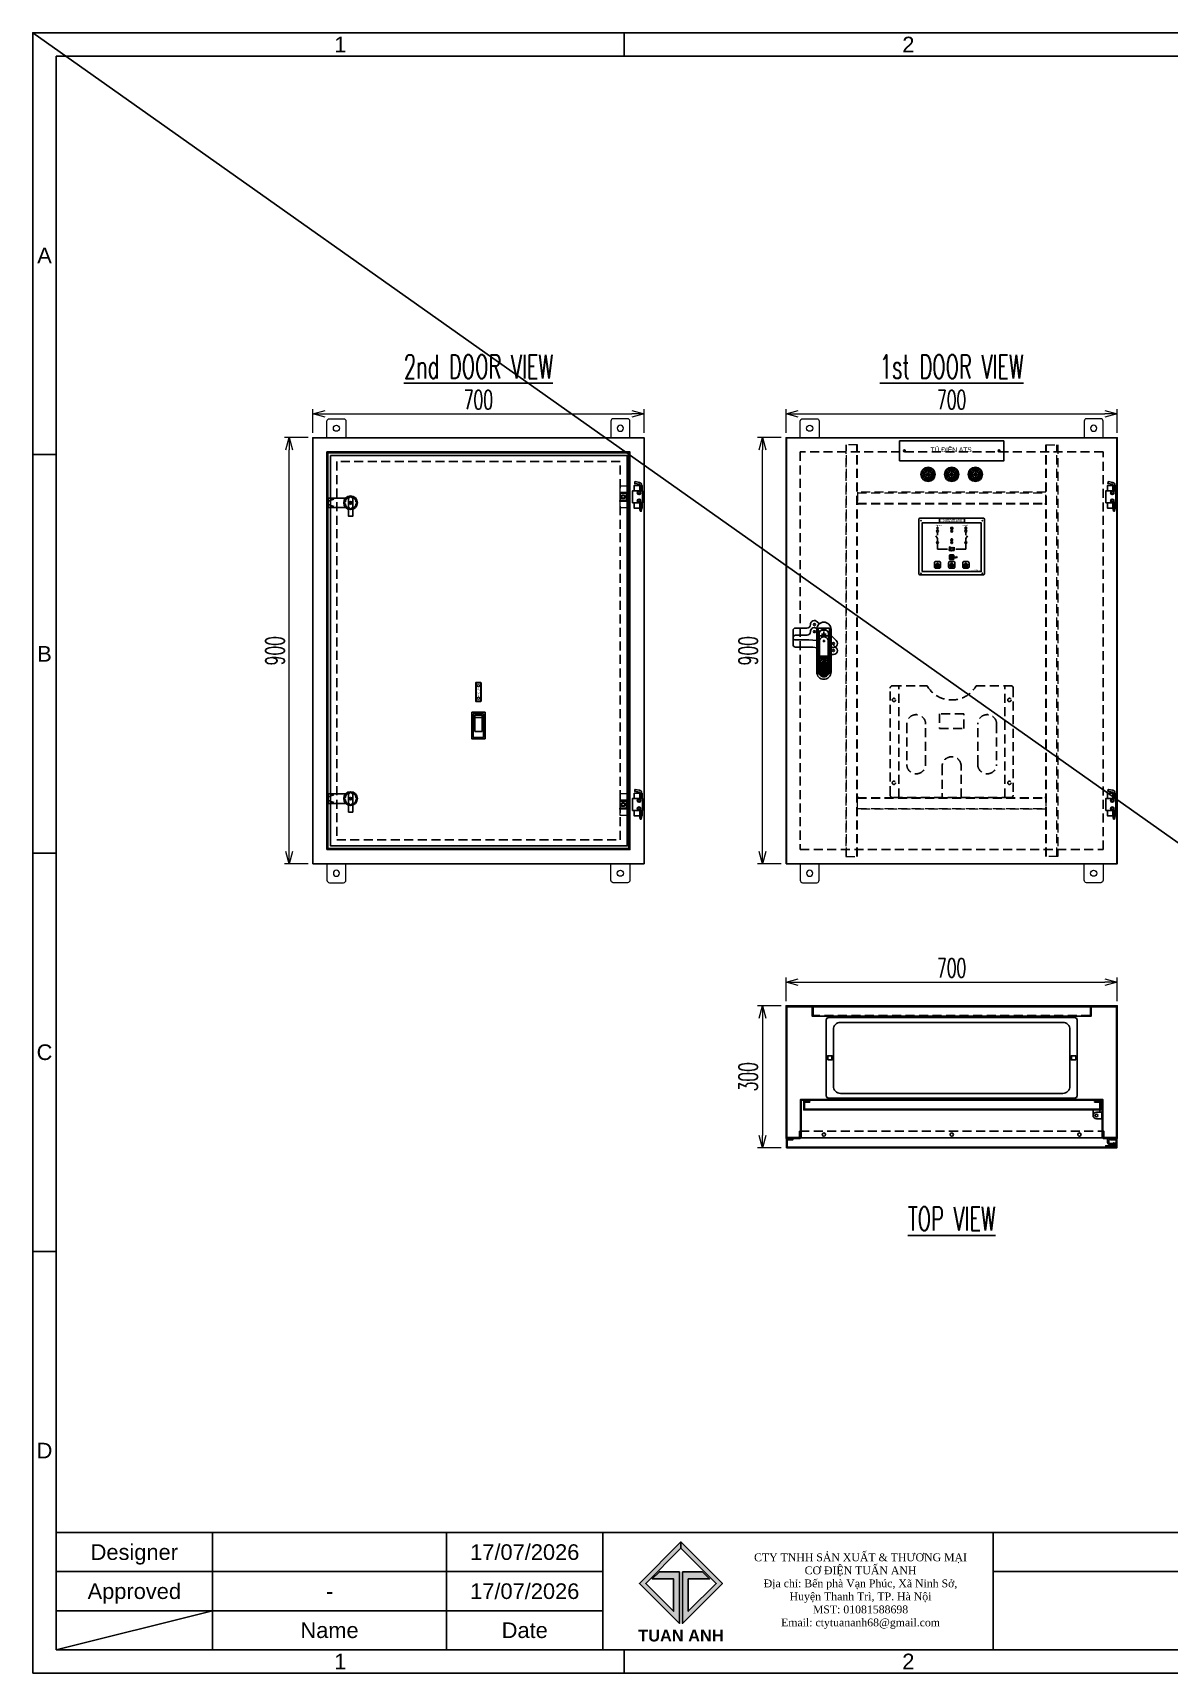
# Model space of a CAD drawing. Header units: millimetres. Extents: x -208796 to -83323, y 30910 to 103951.
# Drawn here: x -113374 to -110973, y 30910 to 34375 of the extents above; entities that cross this region are included whole.
import ezdxf
from ezdxf.enums import TextEntityAlignment as Align

# ---------------------------------------------------------------- set-up
doc = ezdxf.new("R2010")
doc.units = ezdxf.units.MM
doc.header["$LTSCALE"] = 3
doc.linetypes.add('ACAD_ISO04W100', pattern=[30, 24, -3, 0, -3])
doc.linetypes.add('HIDDEN', pattern=[9.525, 6.35, -3.175])
doc.layers.add('0 TĂNG CỨNG', color=7, linetype='Continuous', lineweight=15)
doc.layers.add('@.DM. NÉT ĐỨT', color=8, linetype='HIDDEN', lineweight=9)
for name, color, linetype in [('1-EMC-ACESS', 4, 'Continuous'), ('@.DM. NÉT CHÍNH', 7, 'Continuous'), ('@.TEXT', 7, 'Continuous'), ('@.VISIBLE', 7, 'Continuous'), ('Ann_green', 3, 'Continuous'), ('centerline', 6, 'ACAD_ISO04W100'), ('dim', 7, 'Continuous'), ('EQUIPMENT', 4, 'Continuous'), ('equipments', 2, 'Continuous'), ('hw_Punch', 3, 'Continuous')]:
    doc.layers.add(name, color=color, linetype=linetype)
doc.styles.add('Ann_w01', font='romans.shx', dxfattribs={"width": 0.6, "bigfont": 'chineset.shx'})
doc.styles.add('Arial', font='arial.ttf')
doc.styles.add('TT', font='ARIALN.TTF')
doc.styles.add('WD_IEC', font='isocp2.shx')
doc.dimstyles.new('Dim 01_SC20', dxfattribs={"dimscale": 20, "dimtxt": 2, "dimasz": 1.3, "dimexe": 0.5, "dimexo": 0.5, "dimgap": 0.5, "dimtad": 1, "dimdec": 1, "dimzin": 12, "dimdsep": 46, "dimtxsty": 'Ann_w01', "dimblk": 'OPEN30', "dimcen": 1.5, "dimclrd": 6, "dimclre": 6, "dimclrt": 3, "dimadec": 1, "dimazin": 3, "dimtm": 1e-09, "dimtfac": 1, "dimtdec": 1, "dimtix": 1, "dimtmove": 0, "dimatfit": 3, "dimldrblk": 'OPEN30', "dimfxl": 0, "dimtolj": 1, "dimlwd": 20, "dimlwe": 20, "dimarcsym": 0})

# ---------------------------------------------------------------- blocks, each defined once
blk = doc.blocks.new('HL036-1 Front')
at = {"layer": 'EQUIPMENT', "color": 8, "linetype": 'Continuous'}
blk.add_lwpolyline([(-10.8, -12.5), (-10.8, 12.5), (10.8, 12.5), (10.8, -12.5)], close=True, dxfattribs=at)
at = {"layer": 'EQUIPMENT', "linetype": 'Continuous'}
for points in [[(4.7, 24), (-6.8, 24), (-6.8, 12.5)], [(4.7, 12.5), (4.7, 25.5), (4.5, 25.9), (4.2, 26.3), (3.8, 26.5), (-6, 28.2), (-5.7, 30.1), (-5.3, 32.1), (-6, 28.2)], [(-5.3, 32.1), (4.5, 30.4), (5.9, 29.9), (7, 29.2), (7.9, 28.1), (8.4, 26.8), (8.6, 25.5), (8.6, 12.5)], [(8.6, 24), (9.7, 24), (9.7, 12.6), (-1, 12.6), (-1, 12.5)], [(4.6, 24), (4.6, 12.6)], [(-6.8, -12.5), (-6.8, -24), (4.7, -24)], [(8.6, -24), (9.7, -24), (9.7, -12.6), (-1, -12.6), (-1, -12.5)], [(4.6, -24), (4.6, -12.6)], [(4.7, -12.5), (4.7, -24.5), (8.6, -24.5), (8.6, -12.5)], [(8.6, -27.5), (8.6, -25.2), (4.7, -25.2), (4.7, -27.5)], [(5.2, -24.5), (5.2, -24.5)], [(5.2, -25.1), (5.2, -25.2)], [(8.1, -24.5), (8.1, -24.5)], [(8.1, -25.1), (8.1, -25.2)], [(8.7, -24), (8.7, -12.6)]]:
    blk.add_lwpolyline(points, dxfattribs=at)
for points in [[(4.3, -24.5), (9, -24.5), (9, -25.1), (4.3, -25.1)], [(5.6, -30.5), (4.7, -27.5), (8.6, -27.5), (7.7, -30.5)]]:
    blk.add_lwpolyline(points, close=True, dxfattribs=at)
at = {"layer": 'EQUIPMENT', "color": 8, "linetype": 'Continuous'}
for centre, radius in [((3.2, 8.5), 3.75), ((3.2, 8.5), 2.25), ((3.2, -8.5), 3.75), ((3.2, -8.5), 2.25)]:
    blk.add_circle(centre, radius, dxfattribs=at)
blk = doc.blocks.new('HL025-2.2 Front')
at = {"layer": 'centerline', "lineweight": 0}
for p, q in [((12.8, 16), (10.8, 16)), ((12.8, -16), (10.8, -16))]:
    blk.add_line(p, q, dxfattribs=at)
at = {"layer": 'equipments', "lineweight": 0}
for p, q in [((7, 9.5), (-7, 9.5)), ((11.8, 9.5), (-7, 9.5)), ((7, 7.5), (-7, 7.5)), ((7, -7.5), (-7, -7.5)), ((7, -9.5), (-7, -9.5)), ((11.8, -9.5), (-7, -9.5))]:
    blk.add_line(p, q, dxfattribs=at)
for points in [[(11.8, 9.5), (11.8, 22.5), (-7, 22.5), (-7, -22.5), (11.8, -22.5), (11.8, -9.5)], [(7, -7.5), (7, -7.5), (7, 7.5), (7, 7.5)]]:
    blk.add_lwpolyline(points, dxfattribs=at)
for points in [[(7, 9.5), (-7, 9.5), (-7, 7.5), (7, 7.5)], [(7, -9.5), (-7, -9.5), (-7, -7.5), (7, -7.5)]]:
    blk.add_lwpolyline(points, close=True, dxfattribs=at)
blk.add_circle((0, 0), 3, dxfattribs=at)
blk = doc.blocks.new('MS406')
at = {"layer": 'EQUIPMENT'}
for points in [[(-10.5, 10), (-47.5, 10), (-47.5, -10), (-10.5, -10)], [(-35.5, 7.8), (-47.5, 3.7)], [(-4.5, 13.8), (-4.5, -28.5), (4.5, -28.5), (4.5, 13.8)], [(-0.8, 2.5), (-0.8, 0.8), (-2.5, 0.8)], [(0.8, 2.5), (0.8, 0.8), (2.5, 0.8)], [(-47.5, -3.7), (-35.5, -7.8)], [(-0.8, -2.5), (-0.8, -0.8), (-2.5, -0.8)], [(0.8, -2.5), (0.8, -0.8), (2.5, -0.8)]]:
    blk.add_lwpolyline(points, dxfattribs=at)
at = {"layer": 'EQUIPMENT', "color": 8}
blk.add_lwpolyline([(-11, 4.8), (-11, 2.2), (-12.5, 2.2, 0.088933), (-12.5, -2.3), (-11, -2.3), (-11, -4.8, 0.189345), (-4.8, -11), (-2.3, -11), (-2.3, -12.5, 0.088933), (2.2, -12.5), (2.2, -11), (4.8, -11, 0.189345), (11, -4.8), (11, -2.3), (12.5, -2.3, 0.088933), (12.5, 2.2), (11, 2.2), (11, 4.8, 0.189345), (4.8, 11), (2.2, 11), (2.2, 12.5, 0.088933), (-2.3, 12.5), (-2.3, 11), (-4.8, 11, 0.189345)], format="xyb", close=True, dxfattribs=at)
at = {"layer": 'EQUIPMENT'}
for radius in [14.5, 2.67]:
    blk.add_circle((0, 0), radius, dxfattribs=at)
blk = doc.blocks.new('tai treo')
at = {"layer": '0 TĂNG CỨNG'}
blk.add_lwpolyline([(20, -20), (-20, -20), (-20, 15, -0.414214), (-15, 20), (15, 20, -0.414214), (20, 15)], format="xyb", close=True, dxfattribs=at)
blk.add_circle((0, 0), 6.5, dxfattribs=at)
blk = doc.blocks.new('HL036-1 Top')
at = {"layer": 'centerline'}
blk.add_lwpolyline([(0, -3), (0, 0.5)], dxfattribs=at)
at = {"layer": 'equipments'}
blk.add_line((-1.6, -15.5), (1.4, -17.2), dxfattribs=at)
blk.add_lwpolyline([(0.8, -10.6), (-4.7, -15.5, -0.18395), (-5.4, -15.8), (-14, -15.8), (-14, -17.8), (-5.4, -17.8, 0.18395), (-3.4, -17), (2.1, -12.1, -3.283219), (1.5, -14.4), (-0.4, -15.1, 3.290044), (0.8, -10.6), (-5, -10.6, -0.414214), (-7.5, -8.1), (-7.5, -5, -0.414214), (-5, -2.5), (6.5, -2.5), (6.5, 0), (-8, 0, 0.414214), (-10, -2), (-10, -8.9, 0.268353), (-8.5, -11.5), (-3.5, -14.4)], format="xyb", dxfattribs=at)
for points in [[(-2.2, 0), (-2.2, -0.5), (-3.8, -2.5)], [(2.2, 0), (2.2, -0.5), (3.8, -2.5)], [(-14, -15.8), (-13.9, -15.8)], [(-13.5, -15.8), (-12.5, -15.8)], [(-13.5, -17.8), (-12.5, -17.8)], [(-4.2, -10.6), (-4.2, -14)], [(2.2, -0.5), (-2.2, -0.5)]]:
    blk.add_lwpolyline(points, dxfattribs=at)
at = {"layer": 'equipments', "color": 8}
blk.add_circle((3.5, -13.7), 2.1, dxfattribs=at)
blk = doc.blocks.new('A$Cf2d9ff10')
at = {"layer": 'centerline'}
for p, q in [((0, 7), (2, 7)), ((12.8, 19.8), (12.8, 17.8))]:
    blk.add_line(p, q, dxfattribs=at)
at = {"layer": 'equipments'}
for points in [[(5.8, 14), (1, 14), (1, 0), (12.8, 0)], [(19.8, 7), (19.8, 18.8), (5.8, 18.8), (5.8, 7)]]:
    blk.add_lwpolyline(points, dxfattribs=at)
blk.add_circle((12.8, 7), 3, dxfattribs=at)
blk.add_arc((12.8, 7), 7, 180, 0, dxfattribs=at)
blk = doc.blocks.new('AB301-2-1.2')
at = {"layer": 'equipments'}
h = blk.add_hatch(dxfattribs=at)
h.set_pattern_fill('ACAD_ISO09W100', color=256, scale=0.2)
h.set_pattern_definition([(0, (-368.0181, 398.3814), (0, 1), [4.8, -0.6, 1.2, -0.6, 1.2, -0.6])])
h.paths.add_polyline_path([(-4.1, -88.5, 0.118404), (0, -89.5, 0.118404), (4.1, -88.5), (7, -72), (-7, -72)])
at = {"layer": 'centerline'}
blk.add_line((0, -5), (0, 5), dxfattribs=at)
blk.add_lwpolyline([(5, 0), (-5, 0)], dxfattribs=at)
at = {"layer": 'equipments'}
for p, q in [((-10, -50.5), (10, -50.5)), ((-7, -72), (7, -72)), ((-7, -72), (-4.1, -88.5)), ((7, -72), (4.1, -88.5))]:
    blk.add_line(p, q, dxfattribs=at)
at = {"layer": 'equipments', "color": 8}
for points in [[(-9.5, 21.6), (-14, 26, 0.668179), (-28.5, 20, -0.414214), (-36, 12.5), (-60, 12.5, 0.414214), (-65, 7.5), (-65, -7.5, 0.414214), (-60, -12.5), (-31.6, -12.5), (-23.5, -12.9), (-15, -14)], [(15, -3), (26, -14, -0.924648), (15, -26.9)]]:
    blk.add_lwpolyline(points, format="xyb", dxfattribs=at)
at = {"layer": 'equipments'}
for points in [[(0, 25), (0, 25, -0.414214), (15, 10), (15, -80.5, -0.414214), (0, -95.5), (0, -95.5, -0.414214), (-15, -80.5), (-15, 10, -0.414214)], [(0, 10, -0.414214), (10, 0), (10, -80.5, -0.414214), (0, -90.5, -0.414214), (-10, -80.5), (-10, 0, -0.414214)], [(9, -72.5), (9, -80.5, -0.414214), (0, -89.5, -0.414214), (-9, -80.5), (-9, -72.5, -0.414214), (-7, -70.5), (7, -70.5, -0.414214)]]:
    blk.add_lwpolyline(points, format="xyb", close=True, dxfattribs=at)
at = {"layer": 'equipments', "color": 8}
blk.add_lwpolyline([(-12, 12.7), (12, 12.7), (12, -83.3), (-12, -83.3)], close=True, dxfattribs=at)
at = {"layer": 'equipments'}
blk.add_lwpolyline([(-1, -55.5), (1, -55.5), (1, -65.5), (-1, -65.5)], close=True, dxfattribs=at)
at = {"layer": 'equipments', "color": 8}
for centre in [(-20, 20), (20, -20)]:
    blk.add_circle(centre, 2.05, dxfattribs=at)
at = {"layer": 'equipments'}
blk.add_circle((0, -60.5), 8, dxfattribs=at)
blk = doc.blocks.new('_Open30')
at = {"color": 0, "linetype": 'ByBlock', "lineweight": -2}
for p, q in [((-1, 0.27), (0, 0)), ((0, 0), (-1, -0.27)), ((0, 0), (-1, 0))]:
    blk.add_line(p, q, dxfattribs=at)
blk = doc.blocks.new('*D190')
at = {"layer": '@.VISIBLE', "color": 6, "lineweight": 20}
for p, q in [((2044.7, 2802.7), (1994.7, 2802.7)), ((2004.7, 1928.7), (2004.7, 2776.7)), ((2044.7, 1902.7), (1994.7, 1902.7))]:
    blk.add_line(p, q, dxfattribs=at)
at = {"layer": 'Defpoints', "color": 0}
for p in [(2004.7, 2802.7), (2054.7, 2802.7), (2054.7, 1902.7)]:
    blk.add_point(p, dxfattribs=at)
at = {"layer": '@.VISIBLE', "color": 6, "lineweight": 20, "xscale": 26, "yscale": 26, "zscale": 26}
for p, rotation in [((2004.7, 2802.7), 90), ((2004.7, 1902.7), 270)]:
    blk.add_blockref('_Open30', p, dxfattribs=dict(at, rotation=rotation))
at = {"layer": '@.VISIBLE', "color": 3, "insert": (1974.7, 2352.7), "char_height": 40, "attachment_point": 5, "rotation": 90, "style": 'Ann_w01'}
blk.add_mtext('\\A1;900', dxfattribs=at)
blk = doc.blocks.new('*D195')
at = {"layer": '@.VISIBLE', "color": 6, "lineweight": 20}
for p, q in [((1044.7, 2802.7), (994.7, 2802.7)), ((1004.7, 1928.7), (1004.7, 2776.7)), ((1044.7, 1902.7), (994.7, 1902.7))]:
    blk.add_line(p, q, dxfattribs=at)
at = {"layer": 'Defpoints', "color": 0}
for p in [(1004.7, 2802.7), (1054.7, 2802.7), (1054.7, 1902.7)]:
    blk.add_point(p, dxfattribs=at)
at = {"layer": '@.VISIBLE', "color": 6, "lineweight": 20, "xscale": 26, "yscale": 26, "zscale": 26}
for p, rotation in [((1004.7, 2802.7), 90), ((1004.7, 1902.7), 270)]:
    blk.add_blockref('_Open30', p, dxfattribs=dict(at, rotation=rotation))
at = {"layer": '@.VISIBLE', "color": 3, "insert": (974.7, 2352.7), "char_height": 40, "attachment_point": 5, "rotation": 90, "style": 'Ann_w01'}
blk.add_mtext('\\A1;900', dxfattribs=at)
blk = doc.blocks.new('*D196')
at = {"layer": '@.VISIBLE', "color": 6, "lineweight": 20}
for p, q in [((1054.7, 2812.7), (1054.7, 2862.7)), ((1080.7, 2852.7), (1728.7, 2852.7)), ((1754.7, 2812.7), (1754.7, 2862.7))]:
    blk.add_line(p, q, dxfattribs=at)
at = {"layer": 'Defpoints', "color": 0}
for p in [(1754.7, 2852.7), (1054.7, 2802.7), (1754.7, 2802.7)]:
    blk.add_point(p, dxfattribs=at)
at = {"layer": '@.VISIBLE', "color": 6, "lineweight": 20, "xscale": 26, "yscale": 26, "zscale": 26, "rotation": 180}
blk.add_blockref('_Open30', (1054.7, 2852.7), dxfattribs=at)
at = {"layer": '@.VISIBLE', "color": 6, "lineweight": 20, "xscale": 26, "yscale": 26, "zscale": 26}
blk.add_blockref('_Open30', (1754.7, 2852.7), dxfattribs=at)
at = {"layer": '@.VISIBLE', "color": 3, "insert": (1404.7, 2882.7), "char_height": 40, "attachment_point": 5, "style": 'Ann_w01'}
blk.add_mtext('\\A1;700', dxfattribs=at)
blk = doc.blocks.new('*D197')
at = {"layer": '@.VISIBLE', "color": 6, "lineweight": 20}
for p, q in [((2054.7, 2812.7), (2054.7, 2862.7)), ((2080.7, 2852.7), (2728.7, 2852.7)), ((2754.7, 2812.7), (2754.7, 2862.7))]:
    blk.add_line(p, q, dxfattribs=at)
at = {"layer": 'Defpoints', "color": 0}
for p in [(2754.7, 2852.7), (2054.7, 2802.7), (2754.7, 2802.7)]:
    blk.add_point(p, dxfattribs=at)
at = {"layer": '@.VISIBLE', "color": 6, "lineweight": 20, "xscale": 26, "yscale": 26, "zscale": 26, "rotation": 180}
blk.add_blockref('_Open30', (2054.7, 2852.7), dxfattribs=at)
at = {"layer": '@.VISIBLE', "color": 6, "lineweight": 20, "xscale": 26, "yscale": 26, "zscale": 26}
blk.add_blockref('_Open30', (2754.7, 2852.7), dxfattribs=at)
at = {"layer": '@.VISIBLE', "color": 3, "insert": (2404.7, 2882.7), "char_height": 40, "attachment_point": 5, "style": 'Ann_w01'}
blk.add_mtext('\\A1;700', dxfattribs=at)
blk = doc.blocks.new('*D200')
at = {"layer": '@.VISIBLE', "color": 6, "lineweight": 20}
for p, q in [((2044.7, 1602.7), (1994.7, 1602.7)), ((2004.7, 1576.7), (2004.7, 1328.7)), ((2044.7, 1302.7), (1994.7, 1302.7))]:
    blk.add_line(p, q, dxfattribs=at)
at = {"layer": 'Defpoints', "color": 0}
for p in [(2054.7, 1602.7), (2004.7, 1302.7), (2054.7, 1302.7)]:
    blk.add_point(p, dxfattribs=at)
at = {"layer": '@.VISIBLE', "color": 6, "lineweight": 20, "xscale": 26, "yscale": 26, "zscale": 26}
for p, rotation in [((2004.7, 1602.7), 90), ((2004.7, 1302.7), 270)]:
    blk.add_blockref('_Open30', p, dxfattribs=dict(at, rotation=rotation))
at = {"layer": '@.VISIBLE', "color": 3, "insert": (1974.7, 1452.7), "char_height": 40, "attachment_point": 5, "rotation": 90, "style": 'Ann_w01'}
blk.add_mtext('\\A1;300', dxfattribs=at)
blk = doc.blocks.new('*D201')
at = {"layer": '@.VISIBLE', "color": 6, "lineweight": 20}
for p, q in [((2054.7, 1612.7), (2054.7, 1662.7)), ((2080.7, 1652.7), (2728.7, 1652.7)), ((2754.7, 1612.7), (2754.7, 1662.7))]:
    blk.add_line(p, q, dxfattribs=at)
at = {"layer": 'Defpoints', "color": 0}
for p in [(2754.7, 1652.7), (2054.7, 1602.7), (2754.7, 1602.7)]:
    blk.add_point(p, dxfattribs=at)
at = {"layer": '@.VISIBLE', "color": 6, "lineweight": 20, "xscale": 26, "yscale": 26, "zscale": 26, "rotation": 180}
blk.add_blockref('_Open30', (2054.7, 1652.7), dxfattribs=at)
at = {"layer": '@.VISIBLE', "color": 6, "lineweight": 20, "xscale": 26, "yscale": 26, "zscale": 26}
blk.add_blockref('_Open30', (2754.7, 1652.7), dxfattribs=at)
at = {"layer": '@.VISIBLE', "color": 3, "insert": (2404.7, 1682.7), "char_height": 40, "attachment_point": 5, "style": 'Ann_w01'}
blk.add_mtext('\\A1;700', dxfattribs=at)
blk = doc.blocks.new('*U98')
at = {"color": 1}
for p, q in [((-7.5, 0), (7.5, 0)), ((5.3, 5.3), (-5.3, -5.3)), ((-5.3, 5.3), (5.3, -5.3)), ((0, -7.5), (0, 7.5))]:
    blk.add_line(p, q, dxfattribs=at)
for radius in [15, 14.5]:
    blk.add_circle((0, 0), radius)
for radius in [8.5, 7.5]:
    blk.add_circle((0, 0), radius, dxfattribs=at)
at = {"layer": 'hw_Punch'}
blk.add_circle((0, 0), 11.5, dxfattribs=at)
blk = doc.blocks.new('*U96')
at = {"color": 2}
for p, q in [((5.3, 5.3), (-5.3, -5.3)), ((-5.3, 5.3), (5.3, -5.3)), ((0, -7.5), (0, 7.5)), ((-7.5, 0), (7.5, 0))]:
    blk.add_line(p, q, dxfattribs=at)
for radius in [15, 14.5]:
    blk.add_circle((0, 0), radius)
for radius in [8.5, 7.5]:
    blk.add_circle((0, 0), radius, dxfattribs=at)
at = {"layer": 'hw_Punch'}
blk.add_circle((0, 0), 11.5, dxfattribs=at)
blk = doc.blocks.new('*U97')
at = {"color": 3}
for p, q in [((5.3, 5.3), (-5.3, -5.3)), ((-5.3, 5.3), (5.3, -5.3)), ((0, -7.5), (0, 7.5)), ((-7.5, 0), (7.5, 0))]:
    blk.add_line(p, q, dxfattribs=at)
for radius in [15, 14.5]:
    blk.add_circle((0, 0), radius)
for radius in [8.5, 7.5]:
    blk.add_circle((0, 0), radius, dxfattribs=at)
at = {"layer": 'hw_Punch'}
blk.add_circle((0, 0), 11.5, dxfattribs=at)
blk = doc.blocks.new('A$C9bc63bcc')
at = {"layer": 'Ann_green', "color": 8, "linetype": 'HIDDEN'}
for p, q in [((18, 0), (18, 236)), ((242, 0), (242, 236))]:
    blk.add_line(p, q, dxfattribs=at)
for points in [[(260, 231), (260, 5, -0.414214), (255, 0), (5, 0, -0.414214), (0, 5), (0, 231, -0.414214), (5, 236), (78, 236, 0.57735), (182, 236), (255, 236, -0.414214)], [(55, 50), (55, 50, 0.414214), (75, 70), (75, 155, 0.414214), (55, 175), (55, 175, 0.414214), (35, 155), (35, 70, 0.414214)], [(205, 50), (205, 50, -0.414214), (185, 70), (185, 155, -0.414214), (205, 175), (205, 175, -0.414214), (225, 155), (225, 70, -0.414214)]]:
    blk.add_lwpolyline(points, format="xyb", close=True, dxfattribs=at)
blk.add_lwpolyline([(104.5, 145.5), (155.5, 145.5), (155.5, 176.5), (104.5, 176.5)], close=True, dxfattribs=at)
blk.add_lwpolyline([(150, 0), (150, 66, 1), (110, 66), (110, 0)], format="xyb", dxfattribs=at)
for centre in [(8, 206), (252, 206), (8, 31), (252, 31)]:
    blk.add_circle(centre, 3.5, dxfattribs=at)
blk = doc.blocks.new('AB301-3-1.2')
at = {"layer": 'equipments'}
h = blk.add_hatch(dxfattribs=at)
h.set_pattern_fill('ACAD_ISO08W100', color=256, scale=0.2)
h.set_pattern_definition([(0, (-457.6669, 429.8814), (0, 1), [4.8, -0.6, 1.2, -0.6])])
h.paths.add_polyline_path([(-6.2, -45.5, 0.414214), (-8.2, -47.5), (-8.2, -49.8, 0.414214), (0, -58, 0.414214), (8.2, -49.8), (8.2, -47.5, 0.414214), (6.2, -45.5)])
at = {"layer": 'centerline'}
for p, q in [((-2.5, 0), (2.5, 0)), ((0, 2.5), (0, -2.5))]:
    blk.add_line(p, q, dxfattribs=at)
at = {"layer": 'equipments'}
blk.add_line((-9.2, -31.5), (9.2, -31.5), dxfattribs=at)
at = {"layer": 'equipments', "color": 8}
for points in [[(-8.6, 20.6), (-14, 26, 0.668179), (-28.5, 20, -0.414214), (-36, 12.5), (-60, 12.5, 0.414214), (-65, 7.5), (-65, -7.5, 0.414214), (-60, -12.5), (-31.6, -12.5), (-23.5, -12.9), (-14.2, -14.1)], [(14.2, -2.2), (26, -14, -0.979003), (14.2, -26.3)]]:
    blk.add_lwpolyline(points, format="xyb", dxfattribs=at)
at = {"layer": 'equipments'}
for points in [[(14.2, 9.2), (14.2, -49.8, -0.414214), (0, -64), (0, -64, -0.414214), (-14.2, -49.8), (-14.2, 9.2, -0.414214), (0, 23.5), (0, 23.5, -0.414214)], [(9.2, 0), (9.2, -49.8, -0.414214), (0, -59, -0.414214), (-9.2, -49.8), (-9.2, 0, -0.414214), (0, 9.2, -0.414214)], [(8.2, -49.8, -0.414214), (0, -58, -0.414214), (-8.2, -49.8), (-8.2, -47.5, -0.414214), (-6.2, -45.5), (6.2, -45.5, -0.414214), (8.2, -47.5)]]:
    blk.add_lwpolyline(points, format="xyb", close=True, dxfattribs=at)
at = {"layer": 'equipments', "color": 8}
blk.add_lwpolyline([(-12, 11.2), (12, 11.2), (12, -51.8), (-12, -51.8)], close=True, dxfattribs=at)
at = {"layer": 'equipments'}
blk.add_lwpolyline([(-1, -35), (1, -35), (1, -42), (-1, -42)], close=True, dxfattribs=at)
at = {"layer": 'equipments', "color": 8}
for centre in [(-20, 20), (20, -20)]:
    blk.add_circle(centre, 2.05, dxfattribs=at)
at = {"layer": 'equipments'}
blk.add_circle((0, -38.5), 5.5, dxfattribs=at)
blk = doc.blocks.new('A$C4dbb82d6')
at = {"layer": '@.VISIBLE'}
h = blk.add_hatch(color=30, dxfattribs=at)
h.dxf.hatch_style = 1
h.paths.add_polyline_path([(0.21, 4.97), (3.62, 1.56), (3.62, 5.97), (1.92, 5.97), (1.3, 5.35), (3.12, 5.35), (3.12, 2.59), (0.74, 4.97), (3.75, 7.98), (3.75, 8.51)])
h = blk.add_hatch(color=150, dxfattribs=at)
h.dxf.hatch_style = 1
h.paths.add_polyline_path([(6.76, 4.97), (4.37, 2.59), (4.37, 5.35), (6.2, 5.35), (5.58, 5.97), (3.88, 5.97), (3.88, 1.56), (7.29, 4.97), (3.75, 8.51), (3.75, 7.98)])
at = {"layer": '@.VISIBLE', "color": 30}
blk.add_lwpolyline([(3.62, 5.97), (3.62, 1.56), (0.21, 4.97), (3.75, 8.51), (3.75, 7.98), (0.74, 4.97), (3.12, 2.59), (3.12, 5.35), (1.3, 5.35), (1.92, 5.97)], close=True, dxfattribs=at)
at = {"layer": '@.VISIBLE', "color": 150}
blk.add_lwpolyline([(3.88, 5.97), (3.88, 1.56), (7.29, 4.97), (3.75, 8.51), (3.75, 7.98), (6.76, 4.97), (4.37, 2.59), (4.37, 5.35), (6.2, 5.35), (5.58, 5.97)], close=True, dxfattribs=at)
at = {"layer": '@.VISIBLE', "color": 30, "insert": (3.75, 0.51), "char_height": 1, "attachment_point": 5, "style": 'Ann_w01'}
blk.add_mtext_dynamic_manual_height_columns('{\\fArial|b1|i0|c0|p34;\\W1;TUAN ANH}', width=7.5, gutter_width=49.6, heights=[0], dxfattribs=at)
blk = doc.blocks.new('KHUNG BAN VE (Made by Tung)')
at = {"layer": '@.VISIBLE', "color": 8}
for p, q in [((75.75, 207), (75.75, 210)), ((3, 156), (0, 156)), ((3, 105), (0, 105)), ((3, 54), (0, 54)), ((23, 18), (23, 3)), ((53, 18), (53, 3)), ((73, 18), (73, 3)), ((123, 18), (123, 3)), ((3, 13), (73, 13)), ((123, 13), (294, 13)), ((3, 8), (73, 8)), ((23, 8), (3, 3)), ((75.75, 3), (75.75, 0))]:
    blk.add_line(p, q, dxfattribs=at)
for points in [[(0, 0), (297, 0), (297, 210), (0, 210)], [(3, 3), (294, 3), (294, 207), (3, 207)], [(3, 18), (294, 18), (294, 3), (3, 3)]]:
    blk.add_lwpolyline(points, close=True, dxfattribs=at)
at = {"xscale": 1.5, "yscale": 1.5, "zscale": 1.5}
blk.add_blockref('A$C4dbb82d6', (77.375, 4.041), dxfattribs=at)
at = {"layer": '@.TEXT', "color": 1, "style": 'Arial'}
for s, p in [('1', (39.375, 208.5)), ('2', (112.125, 208.5)), ('A', (1.5, 181.5)), ('B', (1.5, 130.5)), ('C', (1.5, 79.5)), ('D', (1.5, 28.5)), ('17/07/2026', (63, 15.5)), ('17/07/2026', (63, 10.5)), ('1', (39.375, 1.5)), ('2', (112.125, 1.5))]:
    blk.add_text(s, height=2, dxfattribs=at).set_placement(p, align=Align.MIDDLE_CENTER)
at = {"layer": '@.TEXT', "color": 2, "style": 'Arial'}
for s, p in [('Designer', (13, 15.5)), ('Approved', (13, 10.5)), ('Name', (38, 5.5)), ('Date', (63, 5.5))]:
    blk.add_text(s, height=2, dxfattribs=at).set_placement(p, align=Align.MIDDLE_CENTER)
at = {"layer": '@.TEXT', "color": 1, "style": 'Arial'}
for tag, height, p in [('DESIGNER_NAME', 2, (38, 15.5)), ('PROJECT_CODE', 2, (258.5, 15.5)), ('SCALE', 2, (289, 15.5)), ('APPROVED_NAME', 2, (38, 10.5)), ('CUSTOMER_NAME', 2, (258.5, 10.5)), ('PAGE', 2, (289, 10.5)), ('DRAWING_NAME', 4, (173, 8)), ('TOTAL', 2, (289, 5.5))]:
    blk.add_attdef(tag, text='', height=height, dxfattribs=at).set_placement(p, align=Align.MIDDLE_CENTER)
at = {"layer": '@.VISIBLE', "color": 30, "insert": (106, 10.5), "char_height": 1, "attachment_point": 5, "style": 'Ann_w01'}
blk.add_mtext_dynamic_manual_height_columns('{\\fTimes New Roman|b0|i0|c0|p18;\\W1;CTY TNHH SẢN XUẤT & THƯƠNG MẠI CƠ ĐIỆN TUẤN ANH\\PĐịa chỉ: Bến phà Vạn Phúc, Xã Ninh Sở, Huyện Thanh Trì, TP. Hà Nội\\PMST: 01081588698\\PEmail: ctytuananh68@gmail.com}', width=28.70976, gutter_width=99.197, heights=[0], dxfattribs=at)
blk = doc.blocks.new('*U100')
at = {"color": 6}
for p, q in [((-33.4, 82.7), (-30, 76.7)), ((-30, 90.7), (-30, 84.4)), ((-30, 70.3), (-30, 76.7)), ((-2.6, 98.6), (-1.7, 98.6)), ((0, 101), (0, 100.1)), ((0, 96), (0, 97.1)), ((2.7, 98.6), (1.8, 98.6)), ((30, 90.7), (30, 84.4)), ((33.4, 82.7), (30, 76.7)), ((30, 70.3), (30, 76.7)), ((-30, 66.3), (-30, 54.8)), ((-30, 54.8), (-9, 54.8)), ((-5, 51.7), (-5, 55.2)), ((-5, 55.2), (-4.5, 55.2)), ((-5, 51.7), (5, 51.7)), ((-4.5, 55.2), (-4.5, 59.7)), ((-4.5, 59.7), (-3.2, 59.7)), ((-3.2, 59.7), (-3.2, 55.2)), ((-2.5, 55.2), (-3.2, 55.2)), ((-2.9, 37.6), (3.1, 37.6)), ((-2.5, 56.2), (0, 58.7)), ((-2.5, 56.2), (-2.5, 55.2)), ((-2, 40), (-1.3, 40)), ((0, 56.2), (2.5, 58.7)), ((0, 58.7), (0, 56.2)), ((0.2, 42), (0.2, 41.3)), ((0.2, 37.9), (0.2, 38.8)), ((2.3, 40), (1.6, 40)), ((2.5, 56.2), (5, 58.7)), ((2.5, 58.7), (2.5, 56.2)), ((5, 51.7), (5, 58.7)), ((6, 37.5), (12.5, 37.5)), ((30, 54.8), (9, 54.8)), ((30, 66.3), (30, 54.8))]:
    blk.add_line(p, q, dxfattribs=at)
for points in [[(-66.5, 0), (66.5, 0, 0.414214), (69.5, 3), (69.5, 117, 0.414214), (66.5, 120), (-66.5, 120, 0.414214), (-69.5, 117), (-69.5, 3, 0.414214)], [(-25.1, 110.5), (26.5, 110.5, 0.414214), (27, 111), (27, 119, 0.414214), (26.5, 119.5), (-25.1, 119.5, 0.414214), (-25.6, 119), (-25.6, 111, 0.414214)], [(-1.5, 96.7), (1.6, 96.7, 0.414214), (2.2, 97.3), (2.2, 99.9, 0.414214), (1.6, 100.5), (-1.5, 100.5, 0.414214), (-2.1, 99.9), (-2.1, 97.3, 0.414214)], [(-3.5, 32.8), (3.5, 32.8, 0.414214), (4.3, 33.6), (4.3, 41.6, 0.414214), (3.5, 42.4), (-3.5, 42.4, 0.414214), (-4.3, 41.6), (-4.3, 33.6, 0.414214)], [(-1.1, 38.4), (1.5, 38.4, 0.414214), (2, 38.9), (2, 41.1, 0.414214), (1.5, 41.6), (-1.1, 41.6, 0.414214), (-1.6, 41.1), (-1.6, 38.9, 0.414214)], [(-33.5, 14.2), (-26.5, 14.2, 0.414214), (-23.4, 17.3), (-23.4, 25.3, 0.414214), (-26.5, 28.4), (-33.5, 28.4, 0.414214), (-36.6, 25.3), (-36.6, 17.3, 0.414214)], [(-3.5, 14.2), (3.5, 14.2, 0.414214), (6.6, 17.3), (6.6, 25.3, 0.414214), (3.5, 28.4), (-3.5, 28.4, 0.414214), (-6.6, 25.3), (-6.6, 17.3, 0.414214)], [(33.5, 14.2), (26.5, 14.2, -0.414214), (23.4, 17.3), (23.4, 25.3, -0.414214), (26.5, 28.4), (33.5, 28.4, -0.414214), (36.6, 25.3), (36.6, 17.3, -0.414214)]]:
    blk.add_lwpolyline(points, format="xyb", close=True, dxfattribs=at)
for points in [[(-62.5, 7), (62.5, 7), (62.5, 110), (-62.5, 110)], [(-30.4, 96.7), (-29.6, 96.7), (-29.6, 100.7), (-30.4, 100.7)], [(29.6, 96.7), (28.8, 96.7), (28.8, 100.7), (29.6, 100.7)], [(30.4, 96.7), (31.2, 96.7), (31.2, 100.7), (30.4, 100.7)], [(-1.8, 54), (-0.8, 54), (-0.8, 53.5), (-1.8, 53.5)], [(0.7, 54), (1.7, 54), (1.7, 53.5), (0.7, 53.5)], [(3.2, 54), (4.2, 54), (4.2, 53.5), (3.2, 53.5)]]:
    blk.add_lwpolyline(points, close=True, dxfattribs=at)
for points in [[(-1.2, 73.5), (-1.6, 74.1, 0.414214), (-1.9, 74.2), (-2, 74.2, 0.414214), (-2, 73.8), (-1.5, 73)], [(-0.4, 74.2), (-0.4, 75.8, 0.414214), (-0.7, 76.1), (-0.7, 76.1, 0.414214), (-1, 75.8), (-1, 73.9)], [(0.3, 74.1), (0.3, 76.3, 0.414214), (0, 76.6), (-0.1, 76.6, 0.414214), (-0.4, 76.3), (-0.4, 74.2)], [(1, 73.9), (1, 75.8, 0.414214), (0.7, 76.1), (0.6, 76.1, 0.414214), (0.3, 75.8), (0.3, 74.1)], [(1.5, 73.3), (1.5, 75.5, 0.414214), (1.3, 75.8), (1.2, 75.8, 0.414214), (1, 75.5), (1, 73.9)], [(-1.1, 34.8), (-1.3, 35.3, 0.414214), (-1.6, 35.3), (-1.7, 35.3, 0.414214), (-1.7, 35), (-1.3, 34.3)], [(-0.3, 35.3), (-0.3, 36.7, 0.414214), (-0.6, 37), (-0.6, 37, 0.414214), (-0.9, 36.7), (-0.9, 35.1)], [(0.2, 35.3), (0.2, 37.1, 0.414214), (0, 37.4), (-0.1, 37.4, 0.414214), (-0.3, 37.1), (-0.3, 35.3)], [(0.8, 35.1), (0.8, 36.7, 0.414214), (0.5, 37), (0.5, 37, 0.414214), (0.2, 36.7), (0.2, 35.3)], [(1.2, 34.6), (1.2, 36.5, 0.414214), (1, 36.7), (1, 36.7, 0.414214), (0.8, 36.5), (0.8, 35.1)]]:
    blk.add_lwpolyline(points, format="xyb", dxfattribs=at)
at = {"color": 7}
for points in [[(-30.4, 18.4), (-29.6, 18.4), (-29.6, 22.4), (-30.4, 22.4)], [(29.6, 18.4), (28.8, 18.4), (28.8, 22.4), (29.6, 22.4)], [(30.4, 18.4), (31.2, 18.4), (31.2, 22.4), (30.4, 22.4)]]:
    blk.add_lwpolyline(points, close=True, dxfattribs=at)
at = {"color": 6}
for centre in [(-30, 92.7), (-30, 68.3), (0, 92.7), (0, 68.3), (30, 92.7), (30, 68.3)]:
    blk.add_circle(centre, 2, dxfattribs=at)
at = {"color": 251}
for centre in [(-30, 20.3), (0, 20.3), (30, 20.3)]:
    blk.add_circle(centre, 4, dxfattribs=at)
at = {"color": 3}
for centre in [(-30, 20.3), (30, 20.3)]:
    blk.add_circle(centre, 3.8, dxfattribs=at)
at = {"color": 1}
blk.add_circle((0, 20.3), 3.8, dxfattribs=at)
at = {"color": 6}
for centre, radius, start, end in [((0, 73.4), 1.58, 197.746, 356.2895), ((-0.3, 73.3), 0.955, 141.5124, 171.0552), ((-0.3, 34.6), 0.796, 141.5124, 171.0552), ((-0.1, 34.7), 1.31, 197.746, 356.2895)]:
    blk.add_arc(centre, radius, start, end, dxfattribs=at)
at = {"color": 7}
blk.add_ellipse((0, 20.3), major_axis=(0, -2.54), ratio=0.787475, dxfattribs=at)
at = {"color": 2}
for p in [(-65, 114.5), (65, 114.5), (-65, 3.5), (65, 3.5)]:
    blk.add_point(p, dxfattribs=at)
at = {"color": 6}
for s, insert, char_height, width, attachment_point, style in [('Source 1', (-27.8, 105.9), 2.29, 17.481, 2, 'Arial'), ('Source 2', (28.5, 105.9), 2.29, 17.481, 2, 'Arial'), ('AUTO', (0.1, 98.6), 0.972, 428.034, 5, 'TT'), ('LOAD', (-0.1, 49), 0.972, 428.034, 5, 'TT'), ('AUTO', (0.1, 39.9), 0.972, 428.034, 5, 'TT'), ('AUTO', (9.4, 39.9), 1.94, 856.068, 5, 'TT'), ('MAN', (9.1, 35), 1.94, 856.068, 5, 'TT'), ('1#Close', (-29.5, 26.5), 1.46, 642.051, 5, 'TT'), ('OPEN', (-0.1, 26.9), 1.46, 642.051, 5, 'TT'), ('2#Close', (30.2, 26.9), 1.46, 642.051, 5, 'TT'), ('ATS CONTROL', (50.7, 10.3), 1.75, 770.461, 5, 'TT')]:
    blk.add_mtext(s, dxfattribs=dict(at, insert=insert, char_height=char_height, width=width, attachment_point=attachment_point, style=style))
at = {"layer": '1-EMC-ACESS', "color": 1, "linetype": 'ByBlock', "lineweight": -2, "insert": (1.8, 118.4), "char_height": 6.35, "width": 32.664, "attachment_point": 2, "style": 'Arial'}
blk.add_mtext('{\\C6;SmartGen}', dxfattribs=at)
blk = doc.blocks.new('*U237')
for p, q in [((405.8, -3166.3), (405.8, -3216.3)), ((405.8, -3166.3), (427.8, -3166.3)), ((409.3, -3169.6), (424.6, -3169.6)), ((409.3, -3174.4), (409.3, -3169.6)), ((409.3, -3169.6), (424.6, -3169.6)), ((409.3, -3203.9), (409.3, -3169.6)), ((424.6, -3174.4), (409.3, -3174.4)), ((424.6, -3169.6), (424.6, -3174.4)), ((424.6, -3169.6), (424.6, -3203.9)), ((427.8, -3216.3), (427.8, -3166.3)), ((405.8, -3216.3), (427.8, -3216.3)), ((424.6, -3203.9), (409.3, -3203.9))]:
    blk.add_line(p, q)
at = {"color": 1}
blk.add_lwpolyline([(402.8, -3163.3), (430.8, -3163.3), (430.8, -3219.3), (402.8, -3219.3)], close=True, dxfattribs=at)
blk = doc.blocks.new('*U298')
at = {"color": 7, "lineweight": 9}
blk.add_lwpolyline([(58246.6, 22747.7), (58210.6, 22747.7, 0.414214), (58208.6, 22745.7), (58208.6, 22736.7, 0.414214), (58210.6, 22734.7), (58246.6, 22734.7, 0.414214), (58248.6, 22736.7), (58248.6, 22745.7, 0.414214)], format="xyb", close=True, dxfattribs=at)
blk.add_lwpolyline([(58246.6, 22747.7), (58210.6, 22747.7, 0.414214), (58208.6, 22745.7), (58208.6, 22736.7, 0.414214), (58210.6, 22734.7), (58246.6, 22734.7, 0.414214), (58248.6, 22736.7), (58248.6, 22745.7, 0.414214)], format="xyb", close=True, dxfattribs=at)
at = {"color": 6, "linetype": 'HIDDEN', "lineweight": 9, "ltscale": 10}
blk.add_lwpolyline([(58246.6, 22746.2), (58210.6, 22746.2, 0.414214), (58210.1, 22745.7), (58210.1, 22736.7, 0.414214), (58210.6, 22736.2), (58246.6, 22736.2, 0.414214), (58247.1, 22736.7), (58247.1, 22745.7, 0.414214)], format="xyb", close=True, dxfattribs=at)
blk.add_lwpolyline([(58246.6, 22746.2), (58210.6, 22746.2, 0.414214), (58210.1, 22745.7), (58210.1, 22736.7, 0.414214), (58210.6, 22736.2), (58246.6, 22736.2, 0.414214), (58247.1, 22736.7), (58247.1, 22745.7, 0.414214)], format="xyb", close=True, dxfattribs=at)
at = {"linetype": 'ByBlock', "lineweight": 9}
for centre in [(58215.3, 22741.2), (58241.9, 22741.2)]:
    blk.add_circle(centre, 2.4, dxfattribs=at)
at = {"style": 'WD_IEC', "width": 0.9}
blk.add_text('NAME LOAD', height=3.2, dxfattribs=at).set_placement((58228.8, 22741.1), align=Align.MIDDLE_CENTER)
blk.add_text('NAME LOAD', height=3.2, dxfattribs=at).set_placement((58228.8, 22741.1), align=Align.MIDDLE_CENTER)
blk = doc.blocks.new('*U184')
at = {"layer": '@.DM. NÉT ĐỨT', "linetype": 'HIDDEN'}
for p, q in [((2182.25, 1917.66), (2182.25, 2787.66)), ((2204.25, 1917.66), (2204.25, 2787.66)), ((2605.25, 1917.66), (2605.25, 2787.66)), ((2627.25, 1917.66), (2627.25, 2787.66)), ((2205.75, 2686.16), (2603.75, 2686.16)), ((2205.75, 2664.16), (2603.75, 2664.16)), ((2205.75, 2041.16), (2603.75, 2041.16)), ((2205.75, 2019.16), (2603.75, 2019.16))]:
    blk.add_line(p, q, dxfattribs=at)
at = {"layer": '@.DM. NÉT ĐỨT'}
for points in [[(2205.75, 1917.66), (2205.75, 2787.66), (2180.75, 2787.66), (2180.75, 1917.66)], [(2603.75, 1917.66), (2603.75, 2787.66), (2628.75, 2787.66), (2628.75, 1917.66)], [(2205.75, 2662.66), (2603.75, 2662.66), (2603.75, 2687.66), (2205.75, 2687.66)], [(2205.75, 2042.66), (2603.75, 2042.66), (2603.75, 2017.66), (2205.75, 2017.66)]]:
    blk.add_lwpolyline(points, close=True, dxfattribs=at)
at = {"layer": '@.VISIBLE', "color": 6}
for p, q in [((2105.25, 1404.66), (2704.25, 1404.66)), ((2105.25, 1403.16), (2704.25, 1403.16)), ((2087.25, 1323.66), (2722.25, 1323.66))]:
    blk.add_line(p, q, dxfattribs=at)
at = {"layer": '@.VISIBLE', "color": 4}
for p, q in [((2105.25, 1400.66), (2105.25, 1399.16)), ((2706.25, 1400.66), (2706.25, 1399.16))]:
    blk.add_line(p, q, dxfattribs=at)
at = {"layer": '@.VISIBLE', "linetype": 'HIDDEN'}
blk.add_line((2084.75, 1337.66), (2724.75, 1337.66), dxfattribs=at)
at = {"layer": '@.VISIBLE'}
for points in [[(1054.75, 1902.66), (1754.75, 1902.66), (1754.75, 2802.66), (1054.75, 2802.66)], [(1084.75, 1932.66), (1724.75, 1932.66), (1724.75, 2772.66), (1084.75, 2772.66)], [(2054.75, 1902.66), (2754.75, 1902.66), (2754.75, 2802.66), (2054.75, 2802.66)], [(2084.75, 1337.66), (2084.75, 1322.66), (2054.75, 1322.66), (2054.75, 1602.66), (2754.75, 1602.66), (2754.75, 1322.66), (2724.75, 1322.66), (2724.75, 1337.66), (2726.25, 1337.66), (2726.25, 1324.16), (2753.25, 1324.16), (2753.25, 1600.66), (2056.25, 1600.66), (2056.25, 1324.16), (2083.25, 1324.16), (2083.25, 1337.66)], [(2142.75, 1488.16), (2151.75, 1488.16), (2151.75, 1497.16), (2142.75, 1497.16)], [(2666.75, 1488.16), (2657.75, 1488.16), (2657.75, 1497.16), (2666.75, 1497.16)]]:
    blk.add_lwpolyline(points, close=True, dxfattribs=at)
at = {"layer": '@.VISIBLE', "color": 6}
for points in [[(1085.25, 1933.16), (1724.25, 1933.16), (1724.25, 2772.16), (1085.25, 2772.16)], [(1086.75, 1934.66), (1722.75, 1934.66), (1722.75, 2770.66), (1086.75, 2770.66)], [(2086.75, 1323.66), (2086.75, 1403.16), (2105.25, 1403.16), (2105.25, 1404.66), (2085.25, 1404.66), (2085.25, 1323.66)], [(2722.75, 1323.66), (2722.75, 1403.16), (2704.25, 1403.16), (2704.25, 1404.66), (2724.25, 1404.66), (2724.25, 1323.66)]]:
    blk.add_lwpolyline(points, close=True, dxfattribs=at)
at = {"layer": '@.VISIBLE', "color": 4}
for points in [[(2055.75, 1902.66), (2753.75, 1902.66), (2753.75, 2802.66), (2055.75, 2802.66)], [(1092.25, 2765.16), (1719.25, 2765.16), (1719.25, 1940.16), (1092.25, 1940.16)]]:
    blk.add_lwpolyline(points, close=True, dxfattribs=at)
at = {"layer": '@.VISIBLE', "linetype": 'HIDDEN'}
blk.add_lwpolyline([(2084.75, 1932.66), (2724.75, 1932.66), (2724.75, 2772.66), (2084.75, 2772.66)], close=True, dxfattribs=at)
at = {"layer": '@.VISIBLE', "color": 6, "linetype": 'HIDDEN'}
blk.add_lwpolyline([(1105.25, 1953.16), (1704.25, 1953.16), (1704.25, 2752.16), (1105.25, 2752.16)], close=True, dxfattribs=at)
at = {"layer": '@.VISIBLE', "color": 4}
for points in [[(1705.45, 2677.66), (1705.45, 2677.66, 0.4142136), (1708.95, 2674.16), (1711.95, 2674.16, 0.4142136), (1715.45, 2677.66), (1715.45, 2677.66, 0.4142136), (1711.95, 2681.16), (1708.95, 2681.16, 0.4142136)], [(1705.45, 2027.66), (1705.45, 2027.66, 0.4142136), (1708.95, 2024.16), (1711.95, 2024.16, 0.4142136), (1715.45, 2027.66), (1715.45, 2027.66, 0.4142136), (1711.95, 2031.16), (1708.95, 2031.16, 0.4142136)]]:
    blk.add_lwpolyline(points, format="xyb", close=True, dxfattribs=at)
at = {"layer": '@.VISIBLE'}
for points in [[(2205.75, 2660.66), (2205.75, 2662.66), (2207.75, 2662.66)], [(2603.75, 2660.66), (2603.75, 2662.66), (2601.75, 2662.66)], [(2205.75, 2044.66), (2205.75, 2042.66), (2207.75, 2042.66)], [(2603.75, 2044.66), (2603.75, 2042.66), (2601.75, 2042.66)]]:
    blk.add_lwpolyline(points, dxfattribs=at)
at = {"layer": '@.VISIBLE', "color": 151}
blk.add_lwpolyline([(2699.25, 1600.66), (2699.25, 1580.66), (2110.25, 1580.66), (2110.25, 1600.66)], close=True, dxfattribs=at)
at = {"layer": '@.VISIBLE', "color": 151, "linetype": 'HIDDEN'}
blk.add_lwpolyline([(2697.75, 1600.66), (2697.75, 1582.16), (2111.75, 1582.16), (2111.75, 1600.66)], dxfattribs=at)
at = {"layer": '@.VISIBLE'}
for points in [[(2144.75, 1407.66), (2664.75, 1407.66, 0.4142136), (2669.75, 1412.66), (2669.75, 1572.66, 0.4142136), (2664.75, 1577.66), (2144.75, 1577.66, 0.4142136), (2139.75, 1572.66), (2139.75, 1412.66, 0.4142136)], [(2169.75, 1417.66), (2639.75, 1417.66, 0.4142136), (2654.75, 1432.66), (2654.75, 1552.66, 0.4142136), (2639.75, 1567.66), (2169.75, 1567.66, 0.4142136), (2154.75, 1552.66), (2154.75, 1432.66, 0.4142136)]]:
    blk.add_lwpolyline(points, format="xyb", close=True, dxfattribs=at)
at = {"layer": '@.VISIBLE', "color": 4}
for points in [[(2105.25, 1400.66), (2092.25, 1400.66), (2092.25, 1382.66), (2719.25, 1382.66), (2719.25, 1400.66), (2706.25, 1400.66)], [(2706.25, 1399.16), (2717.75, 1399.16), (2717.75, 1384.16), (2093.75, 1384.16), (2093.75, 1399.16), (2105.25, 1399.16)], [(2740.78, 1320.66), (2740.75, 1319.16), (2752.25, 1319.16), (2752.25, 1304.16), (2057.25, 1304.16), (2057.25, 1319.16), (2068.75, 1319.16), (2068.75, 1320.66), (2055.75, 1320.66), (2055.75, 1302.66), (2753.75, 1302.66), (2753.75, 1320.66), (2740.75, 1320.66)]]:
    blk.add_lwpolyline(points, dxfattribs=at)
at = {"layer": '@.VISIBLE', "color": 6}
for centre in [(2134.75, 1330.66), (2404.75, 1330.66), (2674.75, 1330.66)]:
    blk.add_circle(centre, 3.5, dxfattribs=at)
for name, p in [('tai treo', (1104.75, 2822.66)), ('tai treo', (2104.75, 2822.66)), ('*U98', (2354.75, 2725.16)), ('*U96', (2404.75, 2725.16)), ('*U97', (2454.75, 2725.16)), ('HL036-1 Top', (2744.15, 1322.66))]:
    blk.add_blockref(name, p)
at = {"xscale": -1}
for p in [(1704.75, 2822.66), (2704.75, 2822.66)]:
    blk.add_blockref('tai treo', p, dxfattribs=at)
at = {"xscale": -1, "rotation": 180}
for p in [(1104.75, 1882.66), (2104.75, 1882.66)]:
    blk.add_blockref('tai treo', p, dxfattribs=at)
at = {"rotation": 180}
for p in [(1704.75, 1882.66), (2704.75, 1882.66)]:
    blk.add_blockref('tai treo', p, dxfattribs=at)
at = {"layer": '@.DM. NÉT CHÍNH'}
blk.add_blockref('A$C9bc63bcc', (2274.75, 2042.66), dxfattribs=at)
at = {"layer": '@.VISIBLE', "rotation": 270}
blk.add_blockref('A$Cf2d9ff10', (2703.45, 1383.66), dxfattribs=at)
at = {"layer": 'EQUIPMENT'}
for name, p in [('MS406', (1134.75, 2665.16)), ('AB301-2-1.2', (2134.75, 2387.91)), ('AB301-3-1.2', (2134.75, 2372.91)), ('MS406', (1134.75, 2040.16))]:
    blk.add_blockref(name, p, dxfattribs=at)
at = {"layer": 'equipments'}
for name, p in [('HL036-1 Front', (1740.95, 2677.66)), ('HL036-1 Front', (2740.95, 2677.66)), ('HL025-2.2 Front', (1710.45, 2677.66)), ('HL025-2.2 Front', (1710.45, 2027.66)), ('HL036-1 Front', (1740.95, 2027.66)), ('HL036-1 Front', (2740.95, 2027.66))]:
    blk.add_blockref(name, p, dxfattribs=at)
at = {"layer": 'dim', "color": 2, "char_height": 50, "attachment_point": 5, "style": 'Ann_w01'}
for s, insert in [('\\A1;{\\L2nd DOOR VIEW}', (1404.75, 2952.66)), ('\\A1;{\\L1st DOOR VIEW}', (2404.75, 2952.66)), ('\\A1;{\\LTOP VIEW}', (2404.75, 1152.66))]:
    blk.add_mtext(s, dxfattribs=dict(at, insert=insert))
at = {"layer": '@.VISIBLE'}
for base, p1, p2, picture, middle in [((1754.75, 2852.66), (1054.75, 2802.66), (1754.75, 2802.66), '*D196', (1404.75, 2882.66)), ((2754.75, 2852.66), (2054.75, 2802.66), (2754.75, 2802.66), '*D197', (2404.75, 2882.66)), ((2754.75, 1652.66), (2054.75, 1602.66), (2754.75, 1602.66), '*D201', (2404.75, 1682.66))]:
    dim = blk.add_linear_dim(base=base, p1=p1, p2=p2, dimstyle='Dim 01_SC20', dxfattribs=at)
    dim.commit()
    dim.dimension.update_dxf_attribs({"geometry": picture, "text_midpoint": middle})
for base, p1, p2, picture, middle in [((1004.75, 2802.66), (1054.75, 1902.66), (1054.75, 2802.66), '*D195', (974.75, 2352.66)), ((2004.75, 2802.66), (2054.75, 1902.66), (2054.75, 2802.66), '*D190', (1974.75, 2352.66)), ((2004.75, 1302.66), (2054.75, 1602.66), (2054.75, 1302.66), '*D200', (1974.75, 1452.66))]:
    dim = blk.add_linear_dim(base=base, p1=p1, p2=p2, angle=90, dimstyle='Dim 01_SC20', dxfattribs=at)
    dim.commit()
    dim.dimension.update_dxf_attribs({"geometry": picture, "text_midpoint": middle})

msp = doc.modelspace()

# ---------------------------------------------------------------- linework, layer by layer
msp.add_line((-113374.41, 34374.83), (-108473.91, 30909.83))
at = {"layer": '@.VISIBLE'}
msp.add_line((-111542.79, 33470.62), (-111322.79, 33470.62), dxfattribs=at)
msp.add_lwpolyline([(-111542.79, 33470.62), (-111322.79, 33470.62), (-111322.79, 33512.62), (-111542.79, 33512.62)], close=True, dxfattribs=at)
for centre in [(-111532.79, 33491.62), (-111332.79, 33491.62)]:
    msp.add_circle(centre, 2, dxfattribs=at)

# ---------------------------------------------------------------- block references
at = {"color": 2}
msp.add_blockref('*U100', (-111432.79, 33229.62), dxfattribs=at)
at = {"rotation": 90}
msp.add_blockref('*U298', (-89691.62, -25246.12), dxfattribs=at)
msp.add_blockref('*U237', (-112849.57, 36102.79))
at = {"layer": '@.VISIBLE'}
ref = msp.add_blockref('KHUNG BAN VE (Made by Tung)', (-113374.41, 30909.83), dxfattribs=dict(at, xscale=16.5, yscale=16.5, zscale=16.5))
ref.add_attrib('APPROVED_NAME', '-', dxfattribs={"layer": '@.TEXT', "color": 1, "height": 33, "style": 'Arial'}).set_placement((-112747.41, 31083.08), align=Align.MIDDLE_CENTER)
msp.add_blockref('*U184', (-113837.54, 30716.96), dxfattribs=at)

# ---------------------------------------------------------------- texts
at = {"layer": '@.VISIBLE', "insert": (-111433.86, 33493.07), "char_height": 10, "attachment_point": 5, "style": 'Arial'}
msp.add_mtext_dynamic_manual_height_columns('{\\fArial|b0|i0|c163|p34;TỦ ĐIỆN ATS  }', width=187.0575, gutter_width=99.2, heights=[0], dxfattribs=at)

doc.saveas('drawing.dxf')
